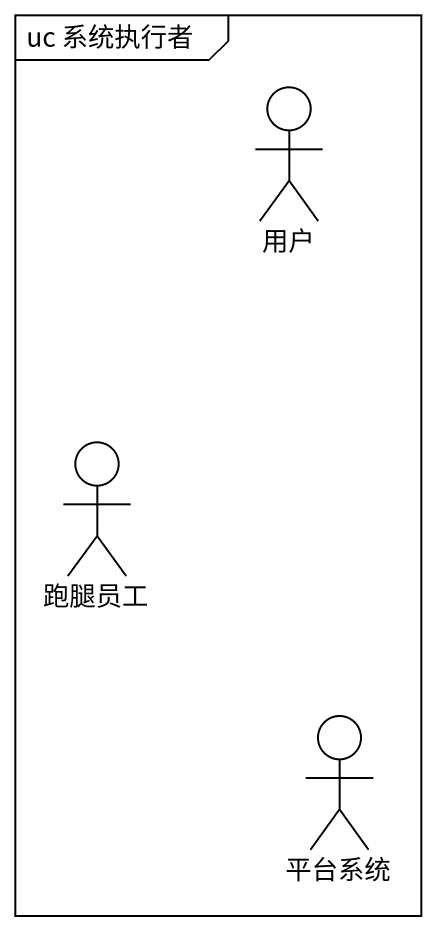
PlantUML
@startuml
mainframe uc 系统执行者
actor 用户
actor 跑腿员工
actor 平台系统
@enduml
